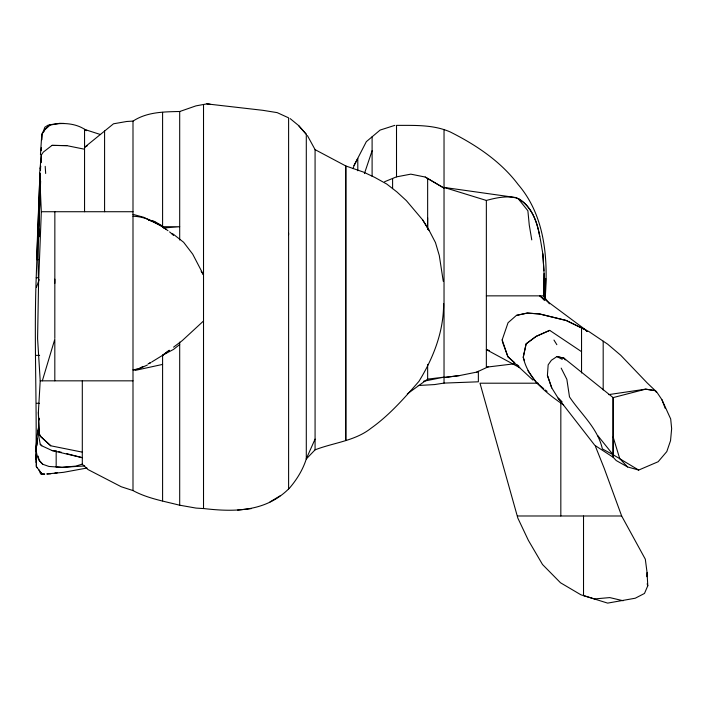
<?xml version="1.0" encoding="UTF-8"?>
<svg xmlns="http://www.w3.org/2000/svg" width="707" height="707" viewBox="0 0 707 707"><rect width="100%" height="100%" fill="white"/><g stroke="black" fill="none" stroke-linecap="round" stroke-linejoin="round"><path stroke-width="1.06" d="M288.606 234.742L288.606 233.186M36.411 453.912L36.34 466.514L42.19 474.309L39.884 471.242M36.411 454.963L36.331 466.505L37.109 467.795M54.819 283.383L54.854 279.15M35.969 459.276C36.941 398.766 33.963 338.291 36.207 277.745L39.954 173.127L36.57 259.61L38.205 259.61M39.256 236.757L38.814 229.209L40.617 181.089M545.132 298.451C548.305 258.983 545.124 215.927 518.134 184.5C500.653 161.249 475.776 144.758 450.05 131.864C433.091 124.529 414.647 125.448 396.512 125.369L396.512 176.874M41.731 139.906L41.793 135.541L44.868 127.198L48.049 125.201C60.873 122.382 75.764 122.479 86.652 130.698M444.031 187.417L515.933 197.571C537.081 207.301 539.238 233.752 542.843 253.848L544.098 273.512L543.497 295.853L549.392 303.816M38.752 228.573L38.037 262.686L38.434 277.736M36.048 462.466L36.446 444.8M36.605 446.011L37.126 438.888M36.596 446.241L36.737 440.735M545.079 299.043L545.698 278.425M40.158 191.783L38.814 229.201L39.23 234.636M40.485 170.307L40.653 165.959L40.122 168.743M40.776 162.707L40.856 160.533M41.218 150.75L41.342 147.489M41.625 139.889L41.793 135.541M40.979 162.619L41.271 155.142L43.277 152.138L52.026 145.377L66.794 145.633L84.548 149.221M41.271 155.151L39.619 173.683L41.324 211.729L38.558 283.401L37.586 338.538L40.211 380.826L38.372 412.349L39.132 433.63L40.555 436.44L50.745 445.79L82.295 452.135M40.458 154.586L41.819 133.879L44.868 129.637L49.782 125.139L59.556 123.336L64.134 123.433M646.808 576.718L647.073 572.626L645.323 559.21L621.665 515.995L604.273 468.502L595.4 446.267M608.63 394.621L645.641 389.159L655.309 390.671L656.432 392.138L655.318 390.662L645.641 389.159L613.128 397.608L613.119 457.235L594.799 445.322L558.141 398.156L551.584 387.604L547.412 375.373L548.164 364.83L551.389 360.27L556.93 356.575L564.009 358.175L613.119 397.599L613.128 457.235L616.23 460.549L627.569 466.938L638.686 470.067L658.146 461.733L666.807 451.57L670.536 440.664L671.65 428.636L670.696 418.986L661.92 399.694L656.768 392.049L647.32 383.07L620.773 355.312L607.693 344.185L588.887 331.539L566.157 320.465L539.591 313.961L527.316 313.068L516.455 315.375L508.05 322.737L502.182 339.828L502.571 342.321L508.015 356.902L533.016 380.154M84.716 465.948L62.075 467.354L48.951 466.452L42.791 464.278C32.584 455.768 37.171 441.681 37.657 430.307M35.951 451.587L37.082 438.022M443.598 303.471C443.749 331.45 433.444 357.83 418.942 381.347C404.263 398.191 389.38 415.177 371.069 428.221C354.896 441.053 333.828 442.555 315.075 449.838L306.299 458.949L306.299 134.303L298.557 125.501L290.153 118.599M36.684 445.463L37.135 441.309M38.487 427.638L37.754 430.828L40.237 444.288L41.793 445.799L52.221 450.615L82.295 457.676L66.626 453.647M42.332 380.826L54.819 339.183L54.819 380.826M353.085 168.637L354.039 165.544L366.332 141.656L380.101 130.079L394.86 125.351M364.432 173.577L372.103 150.724M36.472 287.236L39.159 279.645M306.299 458.914C302.835 469.934 296.631 479.859 289.119 488.555M647.073 572.626L647.78 585.794L644.484 593.447L635.257 598.219L607.658 603.115L580.88 594.781L560.492 582.762L542.525 564.513L528.394 540.387L517.833 518.081L479.991 383.203L538.124 383.203M306.299 458.755L315.075 439.118M43.551 132.165L44.868 129.628L49.782 125.148M354.039 165.544L357.795 158.386L357.804 170.767M203.519 320.996L182.22 340.641L173.551 347.164M87.376 145.713L84.557 147.339L113.5 123.796L126.712 121.489L132.996 121.1L132.996 490.57C147.454 498.435 163.909 501.166 179.693 505.231L179.693 342.161M203.519 508.527C234.079 512.098 265.24 512.018 288.606 488.961M179.693 344.503L173.551 349.399L162.592 355.223L162.592 500.883M169.238 350.257L162.592 355.312M169.212 350.416L163.149 354.976L151.74 361.993M407.303 393.887L427.647 379.138L444.031 377.14L423.511 381.276M269.986 501.926L279.981 495.916M138.66 368.904L143.353 366.447L138.66 368.913L132.996 369.92L138.66 368.904L147.365 365.024M148.983 363.495L150.856 362.514L148.046 363.999M459.338 375.611L444.031 377.52L459.338 375.611L476.748 372.112L478.356 371.281L478.365 381.798L444.031 383.097L434.487 384.581L418.217 385.501M476.748 372.112L488.457 366.686M132.996 121.127C147.029 111.927 163.582 111.839 179.693 111.494L179.693 240.009M384.573 181.743L396.406 176.883L410.802 174.152L425.216 177.042L444.031 188.097L425.225 177.042M179.693 111.529L195.954 105.873L206.824 103.885L262.889 110.327L277.197 112.634L288.606 117.848L288.606 488.997M581.543 351.662L549.719 330.372L536.153 336.364L526.123 343.841L523.242 357.274C527.952 378.811 546.281 393.057 563.55 404.925M444.031 187.399L486.354 200.443C496.606 197.668 509.075 194.946 519.124 198.967C531.814 207.284 537.444 222.069 539.697 236.465M82.295 464.11L75.799 466.116L62.075 467.362L56.171 466.947M549.71 330.381L536.162 336.373L526.123 343.849L523.251 357.274L524.373 360.579M135.108 370.415L162.592 364.414M516.455 315.384L527.307 313.068L539.591 313.961L566.157 320.465L585.52 329.789L586.898 331.495L585.52 329.789L539.954 295.862L544.496 300.493M87.023 468.016L63.506 472.329L46.786 473.964L50.922 473.77M514.396 363.787L486.354 367.18L486.354 200.443M237.64 510.074L251.294 508.607M163.662 227.99L179.693 226.717L162.592 226.7M41.625 474.203L44.718 474.061L40.679 474.026L38.858 469.704M41.324 211.729L132.996 211.72M36.207 277.745L38.691 277.745M486.363 295.853L543.763 295.853M35.553 355.365L39.619 355.365M40.211 380.834L132.996 380.834M36.543 403.29L39.309 403.29M517.595 515.986L621.665 515.995M52.026 145.377L66.794 145.633M52.212 450.606L56.171 450.96M206.824 103.885L210.165 104.203M132.996 216.245C146.013 216.536 157.732 223.209 168.01 230.721M132.996 214.371L144.016 217.376M179.693 505.196L196.007 508.086L203.519 508.563L203.519 104.486M154.745 221.565L148.532 220.107L154.745 221.574L162.592 226.063M623.132 600.738L609.761 597.592L594.481 598.944L583.522 595.594L583.522 515.995M58.266 451.499L61.403 452.303M489.491 350.531L486.354 349.62L519.769 367.693M100.58 134.569L84.557 129.416L85.954 130.274M132.996 490.57L121.259 486.761L88.039 469.572L82.304 464.269L82.304 380.834M315.075 149.645L345.785 165.959L363.531 172.11L374.683 177.351L386.773 184.059L396.866 191.897L406.41 200.673L422.724 219.983L429.246 230.606L435.477 242.607L439.286 255.492L443.262 281.298M144.741 217.791L161.055 225.825M562.224 359.342L556.939 356.575L564.018 358.175L565.308 359.907M613.128 454.751L638.686 470.067M166.428 229.519L162.592 226.859L162.592 112.342M169.592 231.914L173.507 235.184M173.135 234.035L183.626 242.28L192.693 254.131L203.519 274.908L201.159 271.329M543.736 388.664L536.26 382.531L527.899 370.671M545.397 390.025L547.059 391.386M514.696 362.656L507.82 356.646L502.182 339.82M517.206 364.812L518.876 366.253M50.745 445.781L40.555 436.431L39.132 433.63L38.372 412.349M171.96 233.717L173.277 234.971M539.954 295.862L540.811 296.693M40.237 444.288L41.801 445.799M627.569 466.938L619.739 458.649L613.128 436.979M42.8 464.278L39.106 460.301L38.213 456.13M306.299 134.33L298.557 125.501M518.09 198.552L527.882 210.766L529.269 225.109L531.761 239.885M597.671 435.503L613.119 454.742L602.373 448.918C597.733 428.071 580.88 413.957 569.489 396.883L566.855 379.35L561.172 368.108M429.246 230.606L422.724 219.983M553.97 340.049L556.851 344.698M551.778 387.94L547.412 375.364M307.404 135.567L315.075 149.619L315.075 449.855M661.92 399.694L665.234 408.381M647.135 583.814L647.78 585.794M542.843 253.84L543.922 270.728M45.195 166.348L45.672 173.48M39.619 173.683L40.016 182.627M544.09 273.503L544.328 297.7M427.647 217.747L427.647 229.112L427.647 178.544M603.186 341.198L603.186 389.946M581.543 327.88L581.543 372.942M560.828 402.99L560.828 515.986M444.031 129.911L444.031 383.097M427.647 364.379L427.647 379.12M392.597 178.482L392.597 188.628M372.103 136.796L372.103 176.308M104.583 130.981L104.583 211.729M84.557 129.337L84.557 211.729M56.171 450.96L56.171 466.947M54.854 211.729L54.819 338.308M39.362 418.367L38.646 420.32L39.362 418.367M57.276 472.665L54.386 473.46L57.276 472.665M561.906 401.921L558.132 398.138L561.906 401.93M345.794 440.187L345.794 165.942L345.785 440.169"/></g></svg>
